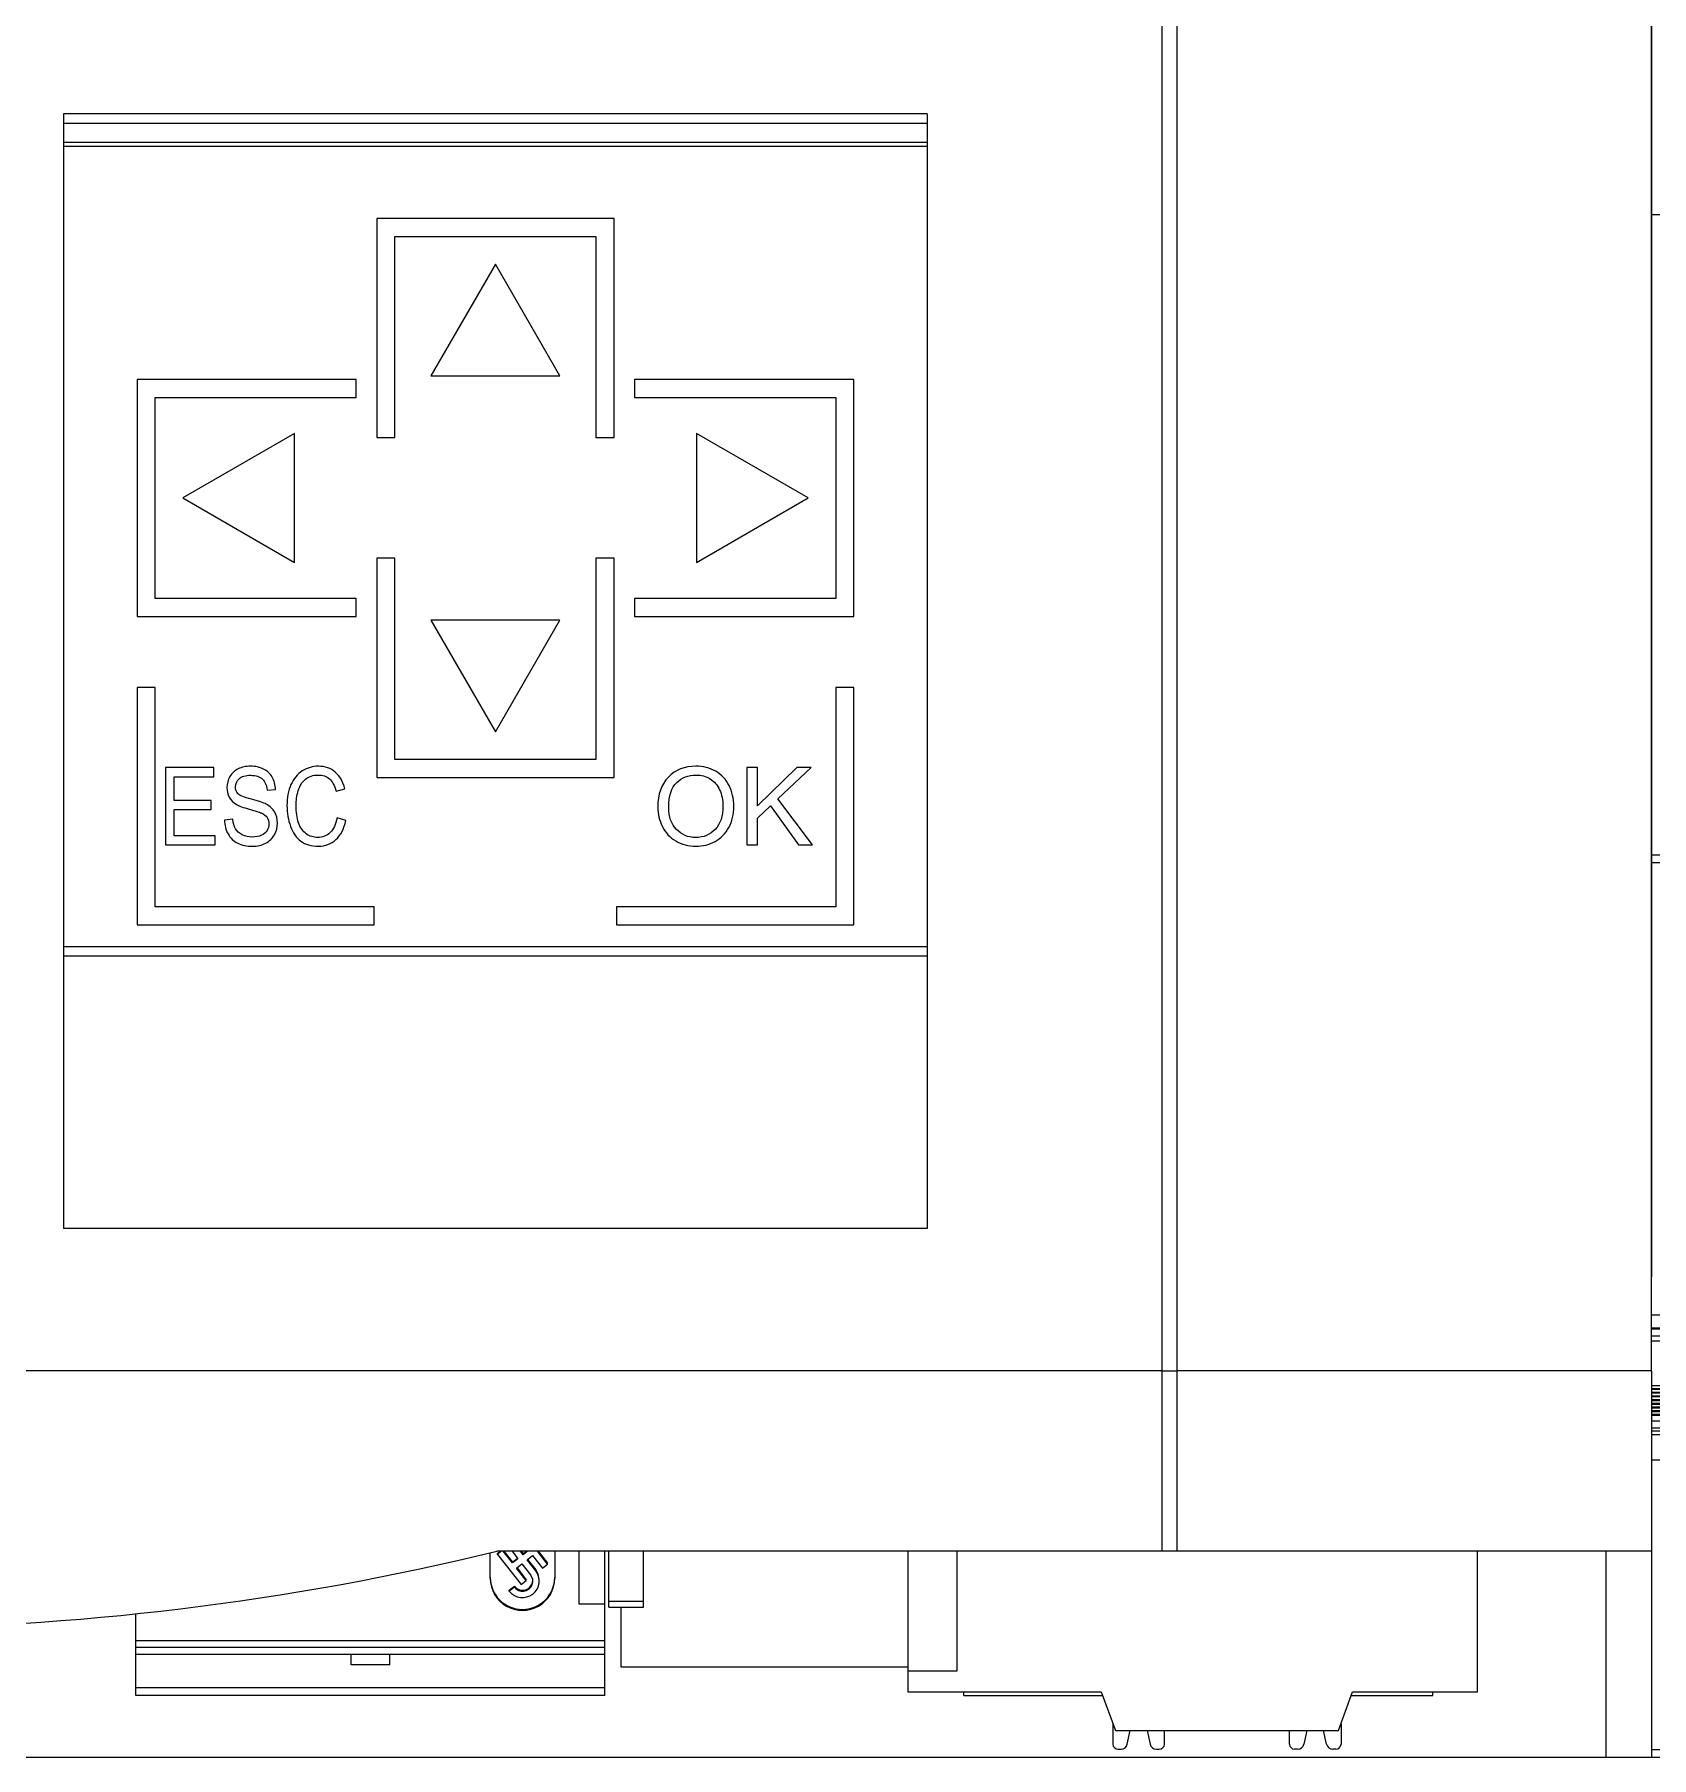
# Model space of a CAD drawing. Header units: millimetres. Extents: x 1359 to 3577, y 1336 to 3557.
# Drawn here: x 2563.6 to 2626.4, y 3183.1 to 3249.9 of the extents above; entities that cross this region are included whole.
import ezdxf

# ---------------------------------------------------------------- set-up
doc = ezdxf.new("R2010")
doc.units = ezdxf.units.MM
doc.set_wipeout_variables(frame=1)
doc.layers.add('000-PI-Oprema', color=30, linetype='Continuous', lineweight=5)

msp = doc.modelspace()

# ---------------------------------------------------------------- linework, layer by layer
for p, q in [((2571.571, 3283.933), (2571.571, 3244.933)), ((2573.571, 3242.933), (2639.571, 3242.933)), ((2706.571, 3218.083), (2546.571, 3218.083)), ((2706.571, 3217.783), (2546.571, 3217.783)), ((2706.571, 3200.246), (2546.571, 3200.246)), ((2546.571, 3199.746), (2706.571, 3199.746)), ((2706.571, 3199.698), (2546.571, 3199.698)), ((2706.571, 3199.425), (2546.571, 3199.425)), ((2546.571, 3199.251), (2706.571, 3199.251)), ((2706.571, 3197.5), (2546.571, 3197.5)), ((2706.571, 3197.391), (2546.571, 3197.391)), ((2706.571, 3197.389), (2546.571, 3197.389)), ((2706.571, 3197.355), (2546.571, 3197.355)), ((2706.571, 3197.247), (2546.571, 3197.247)), ((2706.571, 3197.246), (2546.571, 3197.246)), ((2706.571, 3197.212), (2546.571, 3197.212)), ((2706.571, 3197.104), (2546.571, 3197.104)), ((2706.571, 3197.102), (2546.571, 3197.102)), ((2706.571, 3197.068), (2546.571, 3197.068)), ((2706.571, 3196.96), (2546.571, 3196.96)), ((2706.571, 3196.959), (2546.571, 3196.959)), ((2706.571, 3196.925), (2546.571, 3196.925)), ((2706.571, 3196.817), (2546.571, 3196.817)), ((2706.571, 3196.815), (2546.571, 3196.815)), ((2706.571, 3196.781), (2546.571, 3196.781)), ((2706.571, 3196.673), (2546.571, 3196.673)), ((2706.571, 3196.671), (2546.571, 3196.671)), ((2706.571, 3196.637), (2546.571, 3196.637)), ((2706.571, 3196.53), (2546.571, 3196.53)), ((2706.571, 3196.528), (2546.571, 3196.528)), ((2706.571, 3196.494), (2546.571, 3196.494)), ((2706.571, 3196.386), (2546.571, 3196.386)), ((2706.571, 3196.384), (2546.571, 3196.384)), ((2706.571, 3196.35), (2546.571, 3196.35)), ((2706.571, 3196.126), (2546.571, 3196.126)), ((2706.571, 3195.853), (2546.571, 3195.853)), ((2706.571, 3195.741), (2546.571, 3195.741)), ((2706.571, 3195.605), (2546.571, 3195.605)), ((2706.571, 3194.613), (2546.571, 3194.613)), ((2706.571, 3183.383), (2546.571, 3183.383)), ((2706.571, 3183.083), (2546.571, 3183.083))]:
    msp.add_line(p, q)
msp.add_arc((2573.571, 3244.933), 2, 180, 270)

# ---------------------------------------------------------------- next in the draw order: wipeouts: each hides what was drawn before it
msp.add_wipeout([(2556.571, 3330.083), (2626.371, 3330.083), (2626.371, 3183.083), (2556.571, 3183.083)])

# ---------------------------------------------------------------- next in the draw order: linework, layer by layer
at = {"layer": '000-PI-Oprema', "color": 0, "linetype": 'ByBlock', "lineweight": 0}
for p, q in [((2626.371, 3201.733), (2626.371, 3323.283)), ((2626.371, 3201.733), (2626.371, 3323.283)), ((2607.39, 3198.083), (2607.39, 3319.583)), ((2607.39, 3198.083), (2607.39, 3319.583)), ((2607.971, 3198.083), (2607.971, 3319.583)), ((2607.971, 3198.083), (2607.971, 3319.583)), ((2626.371, 3315.812), (2626.371, 3201.733)), ((2626.371, 3315.812), (2626.371, 3201.733)), ((2564.771, 3246.846), (2564.771, 3203.608)), ((2598.271, 3246.846), (2564.771, 3246.846)), ((2564.771, 3246.846), (2564.771, 3203.608)), ((2598.271, 3246.846), (2564.771, 3246.846)), ((2564.771, 3246.476), (2598.271, 3246.476)), ((2564.771, 3246.476), (2598.271, 3246.476)), ((2598.271, 3246.846), (2598.271, 3203.608)), ((2598.271, 3246.846), (2598.271, 3203.608)), ((2564.771, 3245.738), (2598.271, 3245.738)), ((2564.771, 3245.738), (2598.271, 3245.738)), ((2564.771, 3245.587), (2598.271, 3245.587)), ((2564.771, 3245.587), (2598.271, 3245.587)), ((2586.121, 3242.784), (2576.921, 3242.784)), ((2576.921, 3242.784), (2576.921, 3234.284)), ((2586.121, 3242.784), (2576.921, 3242.784)), ((2576.921, 3242.784), (2576.921, 3234.284)), ((2586.121, 3234.284), (2586.121, 3242.784)), ((2586.121, 3234.284), (2586.121, 3242.784)), ((2577.621, 3242.084), (2585.421, 3242.084)), ((2577.621, 3234.284), (2577.621, 3242.084)), ((2577.621, 3242.084), (2585.421, 3242.084)), ((2577.621, 3234.284), (2577.621, 3242.084)), ((2585.421, 3242.084), (2585.421, 3234.284)), ((2585.421, 3242.084), (2585.421, 3234.284)), ((2581.521, 3241.014), (2579.021, 3236.684)), ((2581.521, 3241.014), (2579.021, 3236.684)), ((2584.021, 3236.684), (2581.521, 3241.014)), ((2584.021, 3236.684), (2581.521, 3241.014)), ((2576.12, 3236.542), (2567.62, 3236.542)), ((2567.62, 3236.542), (2567.62, 3227.342)), ((2576.12, 3236.542), (2567.62, 3236.542)), ((2567.62, 3236.542), (2567.62, 3227.342)), ((2576.12, 3235.842), (2576.12, 3236.542)), ((2576.12, 3235.842), (2576.12, 3236.542)), ((2579.021, 3236.684), (2584.021, 3236.684)), ((2579.021, 3236.684), (2584.021, 3236.684)), ((2586.922, 3236.542), (2586.922, 3235.842)), ((2595.422, 3236.541), (2586.922, 3236.542)), ((2586.922, 3236.542), (2586.922, 3235.842)), ((2595.422, 3236.541), (2586.922, 3236.542)), ((2595.421, 3227.341), (2595.422, 3236.541)), ((2595.421, 3227.341), (2595.422, 3236.541)), ((2568.32, 3228.042), (2568.32, 3235.842)), ((2568.32, 3235.842), (2576.12, 3235.842)), ((2568.32, 3228.042), (2568.32, 3235.842)), ((2568.32, 3235.842), (2576.12, 3235.842)), ((2586.922, 3235.842), (2594.722, 3235.841)), ((2586.922, 3235.842), (2594.722, 3235.841)), ((2594.722, 3235.841), (2594.721, 3228.041)), ((2594.722, 3235.841), (2594.721, 3228.041)), ((2573.72, 3234.443), (2569.39, 3231.943)), ((2573.72, 3234.443), (2569.39, 3231.943)), ((2573.72, 3229.443), (2573.72, 3234.443)), ((2573.72, 3229.443), (2573.72, 3234.443)), ((2576.921, 3234.284), (2577.621, 3234.284)), ((2576.921, 3234.284), (2577.621, 3234.284)), ((2585.421, 3234.284), (2586.121, 3234.284)), ((2585.421, 3234.284), (2586.121, 3234.284)), ((2593.653, 3231.943), (2589.322, 3234.443)), ((2589.322, 3234.443), (2589.322, 3229.443)), ((2593.653, 3231.943), (2589.322, 3234.443)), ((2589.322, 3234.443), (2589.322, 3229.443)), ((2569.39, 3231.943), (2573.72, 3229.443)), ((2569.39, 3231.943), (2573.72, 3229.443)), ((2589.322, 3229.443), (2593.653, 3231.943)), ((2589.322, 3229.443), (2593.653, 3231.943)), ((2577.621, 3229.6), (2576.921, 3229.6)), ((2576.921, 3229.6), (2576.921, 3221.1)), ((2577.621, 3229.6), (2576.921, 3229.6)), ((2576.921, 3229.6), (2576.921, 3221.1)), ((2577.621, 3221.8), (2577.621, 3229.6)), ((2577.621, 3221.8), (2577.621, 3229.6)), ((2586.121, 3229.6), (2585.421, 3229.6)), ((2585.421, 3229.6), (2585.421, 3221.8)), ((2586.121, 3229.6), (2585.421, 3229.6)), ((2585.421, 3229.6), (2585.421, 3221.8)), ((2586.121, 3221.1), (2586.121, 3229.6)), ((2586.121, 3221.1), (2586.121, 3229.6)), ((2576.12, 3228.042), (2568.32, 3228.042)), ((2576.12, 3228.042), (2568.32, 3228.042)), ((2576.12, 3227.342), (2576.12, 3228.042)), ((2576.12, 3227.342), (2576.12, 3228.042)), ((2594.721, 3228.041), (2586.921, 3228.042)), ((2586.921, 3228.042), (2586.921, 3227.342)), ((2594.721, 3228.041), (2586.921, 3228.042)), ((2586.921, 3228.042), (2586.921, 3227.342)), ((2567.62, 3227.342), (2576.12, 3227.342)), ((2567.62, 3227.342), (2576.12, 3227.342)), ((2584.021, 3227.201), (2579.021, 3227.201)), ((2579.021, 3227.201), (2581.521, 3222.871)), ((2584.021, 3227.201), (2579.021, 3227.201)), ((2579.021, 3227.201), (2581.521, 3222.871)), ((2581.521, 3222.871), (2584.021, 3227.201)), ((2581.521, 3222.871), (2584.021, 3227.201)), ((2586.921, 3227.342), (2595.421, 3227.341)), ((2586.921, 3227.342), (2595.421, 3227.341)), ((2567.62, 3224.583), (2567.62, 3215.383)), ((2568.32, 3224.583), (2567.62, 3224.583)), ((2567.62, 3224.583), (2567.62, 3215.383)), ((2568.32, 3224.583), (2567.62, 3224.583)), ((2568.32, 3216.083), (2568.32, 3224.583)), ((2568.32, 3216.083), (2568.32, 3224.583)), ((2595.422, 3224.583), (2594.722, 3224.583)), ((2594.722, 3224.583), (2594.722, 3216.083)), ((2595.422, 3224.583), (2594.722, 3224.583)), ((2594.722, 3224.583), (2594.722, 3216.083)), ((2595.422, 3215.383), (2595.422, 3224.583)), ((2595.422, 3215.383), (2595.422, 3224.583)), ((2585.421, 3221.8), (2577.621, 3221.8)), ((2585.421, 3221.8), (2577.621, 3221.8)), ((2570.591, 3221.483), (2568.721, 3221.483)), ((2568.721, 3221.483), (2568.721, 3218.483)), ((2570.591, 3221.483), (2568.721, 3221.483)), ((2568.721, 3221.483), (2568.721, 3218.483)), ((2569.064, 3221.129), (2570.591, 3221.129)), ((2569.064, 3220.21), (2569.064, 3221.129)), ((2569.064, 3221.129), (2570.591, 3221.129)), ((2569.064, 3220.21), (2569.064, 3221.129)), ((2570.591, 3221.129), (2570.591, 3221.483)), ((2570.591, 3221.129), (2570.591, 3221.483)), ((2576.921, 3221.1), (2586.121, 3221.1)), ((2576.921, 3221.1), (2586.121, 3221.1)), ((2591.275, 3221.483), (2591.275, 3218.483)), ((2591.683, 3221.483), (2591.275, 3221.483)), ((2591.275, 3221.483), (2591.275, 3218.483)), ((2591.683, 3221.483), (2591.275, 3221.483)), ((2591.683, 3219.995), (2591.683, 3221.483)), ((2593.212, 3221.483), (2591.683, 3219.995)), ((2591.683, 3219.995), (2591.683, 3221.483)), ((2593.212, 3221.483), (2591.683, 3219.995)), ((2592.473, 3220.267), (2593.765, 3221.483)), ((2592.473, 3220.267), (2593.765, 3221.483)), ((2593.765, 3221.483), (2593.212, 3221.483)), ((2593.765, 3221.483), (2593.212, 3221.483)), ((2570.494, 3220.21), (2569.064, 3220.21)), ((2570.494, 3220.21), (2569.064, 3220.21)), ((2570.494, 3219.858), (2570.494, 3220.21)), ((2570.494, 3219.858), (2570.494, 3220.21)), ((2572.66, 3220.609), (2572.989, 3220.638)), ((2572.66, 3220.609), (2572.989, 3220.638)), ((2575.34, 3220.568), (2575.677, 3220.66)), ((2575.34, 3220.568), (2575.677, 3220.66)), ((2593.821, 3218.483), (2592.473, 3220.267)), ((2593.821, 3218.483), (2592.473, 3220.267)), ((2569.064, 3218.837), (2569.064, 3219.858)), ((2569.064, 3219.858), (2570.494, 3219.858)), ((2569.064, 3218.837), (2569.064, 3219.858)), ((2569.064, 3219.858), (2570.494, 3219.858)), ((2575.721, 3219.434), (2575.379, 3219.535)), ((2575.721, 3219.434), (2575.379, 3219.535)), ((2591.683, 3219.522), (2592.187, 3220.001)), ((2591.683, 3219.522), (2592.187, 3220.001)), ((2591.683, 3218.483), (2591.683, 3219.522)), ((2591.683, 3218.483), (2591.683, 3219.522)), ((2592.187, 3220.001), (2593.284, 3218.483)), ((2592.187, 3220.001), (2593.284, 3218.483)), ((2571.331, 3219.479), (2571.008, 3219.447)), ((2571.331, 3219.479), (2571.008, 3219.447)), ((2568.721, 3218.483), (2570.651, 3218.483)), ((2568.721, 3218.483), (2570.651, 3218.483)), ((2570.651, 3218.837), (2569.064, 3218.837)), ((2570.651, 3218.837), (2569.064, 3218.837)), ((2570.651, 3218.483), (2570.651, 3218.837)), ((2570.651, 3218.483), (2570.651, 3218.837)), ((2591.275, 3218.483), (2591.683, 3218.483)), ((2591.275, 3218.483), (2591.683, 3218.483)), ((2593.284, 3218.483), (2593.821, 3218.483)), ((2593.284, 3218.483), (2593.821, 3218.483)), ((2576.82, 3216.083), (2568.32, 3216.083)), ((2576.82, 3216.083), (2568.32, 3216.083)), ((2576.82, 3215.383), (2576.82, 3216.083)), ((2576.82, 3215.383), (2576.82, 3216.083)), ((2586.222, 3216.083), (2586.222, 3215.383)), ((2594.722, 3216.083), (2586.222, 3216.083)), ((2586.222, 3216.083), (2586.222, 3215.383)), ((2594.722, 3216.083), (2586.222, 3216.083)), ((2567.62, 3215.383), (2576.82, 3215.383)), ((2567.62, 3215.383), (2576.82, 3215.383)), ((2586.222, 3215.383), (2595.422, 3215.383)), ((2586.222, 3215.383), (2595.422, 3215.383)), ((2598.271, 3214.531), (2564.771, 3214.531)), ((2598.271, 3214.531), (2564.771, 3214.531)), ((2564.771, 3214.176), (2598.271, 3214.176)), ((2564.771, 3214.176), (2598.271, 3214.176)), ((2598.271, 3203.608), (2564.771, 3203.608)), ((2598.271, 3203.608), (2564.771, 3203.608)), ((2626.371, 3201.183), (2626.371, 3201.733)), ((2626.371, 3201.733), (2626.371, 3201.733)), ((2626.371, 3201.183), (2626.371, 3201.733)), ((2626.371, 3201.733), (2626.371, 3201.733)), ((2626.371, 3199.683), (2626.371, 3201.183)), ((2626.371, 3201.183), (2626.371, 3201.183)), ((2626.371, 3199.683), (2626.371, 3201.183)), ((2626.371, 3201.183), (2626.371, 3201.183)), ((2626.371, 3198.083), (2626.371, 3199.683)), ((2626.371, 3199.683), (2626.371, 3199.683)), ((2626.371, 3198.083), (2626.371, 3199.683)), ((2626.371, 3199.683), (2626.371, 3199.683)), ((2607.39, 3198.083), (2556.571, 3198.083)), ((2607.39, 3198.083), (2556.571, 3198.083)), ((2607.39, 3198.083), (2607.971, 3198.083)), ((2607.39, 3198.083), (2607.971, 3198.083)), ((2626.371, 3198.083), (2607.971, 3198.083)), ((2626.371, 3198.083), (2607.971, 3198.083)), ((2626.371, 3198.083), (2626.371, 3183.083)), ((2626.371, 3198.083), (2626.371, 3198.083)), ((2626.371, 3198.083), (2626.371, 3183.083)), ((2626.371, 3198.083), (2626.371, 3198.083)), ((2581.321, 3190.032), (2581.321, 3191.022)), ((2581.321, 3190.032), (2581.321, 3191.022)), ((2607.39, 3191.083), (2581.571, 3191.083)), ((2607.39, 3191.083), (2581.571, 3191.083)), ((2581.598, 3191.002), (2581.703, 3191.083)), ((2581.75, 3191.083), (2581.598, 3190.965)), ((2581.598, 3191.002), (2581.703, 3191.083)), ((2581.75, 3191.083), (2581.598, 3190.965)), ((2581.598, 3190.965), (2581.598, 3191.002)), ((2581.598, 3190.965), (2581.598, 3191.002)), ((2581.598, 3190.965), (2582.522, 3189.794)), ((2581.598, 3190.965), (2582.522, 3189.794)), ((2582.18, 3190.63), (2581.823, 3191.083)), ((2582.18, 3190.63), (2581.823, 3191.083)), ((2581.851, 3191.083), (2582.18, 3190.666)), ((2581.851, 3191.083), (2582.18, 3190.666)), ((2582.17, 3191.083), (2582.396, 3190.797)), ((2582.17, 3191.083), (2582.396, 3190.797)), ((2582.18, 3190.666), (2582.378, 3190.819)), ((2582.18, 3190.666), (2582.378, 3190.819)), ((2582.396, 3190.797), (2582.18, 3190.63)), ((2582.396, 3190.797), (2582.18, 3190.63)), ((2582.593, 3190.95), (2582.488, 3191.083)), ((2582.593, 3190.95), (2582.488, 3191.083)), ((2582.516, 3191.083), (2582.593, 3190.986)), ((2582.516, 3191.083), (2582.593, 3190.986)), ((2582.593, 3190.986), (2582.718, 3191.083)), ((2582.765, 3191.083), (2582.593, 3190.95)), ((2582.593, 3190.986), (2582.718, 3191.083)), ((2582.765, 3191.083), (2582.593, 3190.95)), ((2582.593, 3190.95), (2582.593, 3190.986)), ((2582.593, 3190.95), (2582.593, 3190.986)), ((2582.747, 3190.754), (2582.963, 3190.921)), ((2582.747, 3190.754), (2582.963, 3190.921)), ((2582.963, 3190.921), (2583.347, 3190.433)), ((2582.963, 3190.921), (2583.347, 3190.433)), ((2583.544, 3190.586), (2583.153, 3191.083)), ((2583.544, 3190.586), (2583.153, 3191.083)), ((2583.181, 3191.083), (2583.544, 3190.622)), ((2583.181, 3191.083), (2583.544, 3190.622)), ((2583.821, 3191.083), (2583.821, 3190.032)), ((2583.821, 3191.083), (2583.821, 3190.032)), ((2584.771, 3189.031), (2584.771, 3191.083)), ((2584.771, 3189.031), (2584.771, 3191.083)), ((2585.771, 3189.031), (2585.771, 3191.083)), ((2585.771, 3189.031), (2585.771, 3191.083)), ((2597.521, 3191.083), (2597.521, 3186.428)), ((2597.521, 3191.083), (2597.521, 3186.428)), ((2597.522, 3191.083), (2597.522, 3186.428)), ((2597.522, 3191.083), (2597.522, 3186.428)), ((2599.421, 3191.083), (2599.421, 3186.428)), ((2599.421, 3191.083), (2599.421, 3186.428)), ((2607.39, 3191.096), (2607.971, 3191.096)), ((2607.39, 3191.096), (2607.971, 3191.096)), ((2607.971, 3191.083), (2607.39, 3191.083)), ((2607.971, 3191.083), (2607.39, 3191.083)), ((2626.371, 3191.083), (2607.971, 3191.083)), ((2626.371, 3191.083), (2607.971, 3191.083)), ((2619.621, 3185.628), (2619.621, 3191.083)), ((2619.621, 3185.628), (2619.621, 3191.083)), ((2624.616, 3183.083), (2624.616, 3191.083)), ((2624.616, 3183.083), (2624.616, 3191.083)), ((2582.18, 3190.63), (2582.18, 3190.666)), ((2582.18, 3190.63), (2582.18, 3190.666)), ((2582.334, 3190.434), (2582.55, 3190.602)), ((2582.334, 3190.434), (2582.55, 3190.602)), ((2582.719, 3189.946), (2582.334, 3190.434)), ((2582.719, 3189.946), (2582.334, 3190.434)), ((2582.352, 3190.448), (2582.719, 3189.982)), ((2582.352, 3190.448), (2582.719, 3189.982)), ((2582.55, 3190.602), (2582.886, 3190.175)), ((2582.55, 3190.602), (2582.886, 3190.175)), ((2583.083, 3190.328), (2582.747, 3190.754)), ((2583.083, 3190.328), (2582.747, 3190.754)), ((2582.764, 3190.768), (2583.083, 3190.364)), ((2582.764, 3190.768), (2583.083, 3190.364)), ((2583.083, 3190.328), (2583.083, 3190.364)), ((2583.083, 3190.328), (2583.083, 3190.364)), ((2583.347, 3190.433), (2583.544, 3190.586)), ((2583.347, 3190.433), (2583.544, 3190.586)), ((2583.544, 3190.586), (2583.544, 3190.622)), ((2583.544, 3190.586), (2583.544, 3190.622)), ((2582.06, 3189.572), (2582.257, 3189.724)), ((2582.06, 3189.572), (2582.257, 3189.724)), ((2582.257, 3189.688), (2582.06, 3189.536)), ((2582.257, 3189.688), (2582.06, 3189.536)), ((2582.06, 3189.536), (2582.06, 3189.572)), ((2582.06, 3189.536), (2582.06, 3189.572)), ((2582.257, 3189.688), (2582.257, 3189.724)), ((2582.257, 3189.688), (2582.257, 3189.724)), ((2582.522, 3189.794), (2582.719, 3189.946)), ((2582.522, 3189.794), (2582.719, 3189.946)), ((2582.719, 3189.946), (2582.719, 3189.982)), ((2582.719, 3189.946), (2582.719, 3189.982)), ((2583.22, 3189.932), (2583.22, 3189.968)), ((2583.22, 3189.932), (2583.22, 3189.968)), ((2585.771, 3189.031), (2584.771, 3189.031)), ((2585.771, 3189.031), (2584.771, 3189.031)), ((2585.771, 3187.611), (2585.771, 3189.031)), ((2585.771, 3187.611), (2585.771, 3189.031)), ((2587.271, 3189.133), (2585.921, 3189.133)), ((2587.271, 3189.133), (2585.921, 3189.133)), ((2585.921, 3188.916), (2587.271, 3188.916)), ((2585.921, 3188.916), (2587.271, 3188.916)), ((2567.571, 3187.611), (2567.571, 3188.657)), ((2567.571, 3187.611), (2567.571, 3188.657)), ((2567.571, 3187.35), (2567.571, 3187.611)), ((2585.771, 3187.611), (2567.571, 3187.611)), ((2567.571, 3187.35), (2567.571, 3187.611)), ((2585.771, 3187.611), (2567.571, 3187.611)), ((2585.771, 3187.35), (2585.771, 3187.611)), ((2585.771, 3187.35), (2585.771, 3187.611)), ((2567.571, 3187.083), (2567.571, 3187.35)), ((2585.771, 3187.35), (2567.571, 3187.35)), ((2567.571, 3187.083), (2567.571, 3187.35)), ((2585.771, 3187.35), (2567.571, 3187.35)), ((2567.571, 3185.783), (2567.571, 3187.083)), ((2585.771, 3187.083), (2567.571, 3187.083)), ((2567.571, 3185.783), (2567.571, 3187.083)), ((2585.771, 3187.083), (2567.571, 3187.083)), ((2575.923, 3186.679), (2575.923, 3187.083)), ((2575.923, 3186.679), (2575.923, 3187.083)), ((2577.423, 3186.679), (2577.423, 3187.083)), ((2577.423, 3186.679), (2577.423, 3187.083)), ((2585.771, 3187.083), (2585.771, 3187.35)), ((2585.771, 3187.083), (2585.771, 3187.35)), ((2585.771, 3185.783), (2585.771, 3187.083)), ((2585.771, 3185.783), (2585.771, 3187.083)), ((2577.423, 3186.679), (2575.923, 3186.679)), ((2577.423, 3186.679), (2575.923, 3186.679)), ((2599.421, 3186.428), (2597.521, 3186.428)), ((2597.521, 3186.428), (2597.521, 3185.628)), ((2599.421, 3186.428), (2597.521, 3186.428)), ((2597.521, 3186.428), (2597.521, 3185.628)), ((2567.571, 3185.483), (2567.571, 3185.783)), ((2585.771, 3185.783), (2567.571, 3185.783)), ((2567.571, 3185.483), (2567.571, 3185.783)), ((2585.771, 3185.783), (2567.571, 3185.783)), ((2585.771, 3185.483), (2567.571, 3185.483)), ((2585.771, 3185.483), (2567.571, 3185.483)), ((2585.771, 3185.483), (2585.771, 3185.783)), ((2585.771, 3185.483), (2585.771, 3185.783)), ((2597.521, 3185.628), (2605.026, 3185.628)), ((2597.521, 3185.628), (2605.026, 3185.628)), ((2599.693, 3185.483), (2599.693, 3185.628)), ((2599.693, 3185.483), (2599.693, 3185.628)), ((2599.693, 3185.483), (2605.079, 3185.483)), ((2599.693, 3185.483), (2605.079, 3185.483)), ((2605.026, 3185.628), (2605.572, 3184.128)), ((2605.026, 3185.628), (2605.572, 3184.128)), ((2614.23, 3184.128), (2614.776, 3185.628)), ((2614.23, 3184.128), (2614.776, 3185.628)), ((2614.723, 3185.483), (2617.893, 3185.483)), ((2614.723, 3185.483), (2617.893, 3185.483)), ((2614.776, 3185.628), (2619.621, 3185.628)), ((2614.776, 3185.628), (2619.621, 3185.628)), ((2617.893, 3185.483), (2617.893, 3185.628)), ((2617.893, 3185.483), (2617.893, 3185.628)), ((2605.476, 3184.392), (2605.476, 3183.608)), ((2605.476, 3184.392), (2605.476, 3183.608)), ((2605.572, 3184.128), (2614.23, 3184.128)), ((2605.572, 3184.128), (2614.23, 3184.128)), ((2606.035, 3183.604), (2606.151, 3184.128)), ((2606.035, 3183.604), (2606.151, 3184.128)), ((2606.801, 3184.128), (2606.917, 3183.604)), ((2606.801, 3184.128), (2606.917, 3183.604)), ((2607.476, 3183.608), (2607.476, 3184.128)), ((2607.476, 3183.608), (2607.476, 3184.128)), ((2612.326, 3183.608), (2612.326, 3184.128)), ((2612.326, 3183.608), (2612.326, 3184.128)), ((2613.001, 3184.128), (2612.885, 3183.604)), ((2613.001, 3184.128), (2612.885, 3183.604)), ((2613.767, 3183.604), (2613.651, 3184.128)), ((2613.767, 3183.604), (2613.651, 3184.128)), ((2614.326, 3184.392), (2614.326, 3183.608)), ((2614.326, 3184.392), (2614.326, 3183.608)), ((2624.616, 3183.083), (2558.327, 3183.083)), ((2624.616, 3183.083), (2558.327, 3183.083)), ((2605.676, 3183.408), (2605.791, 3183.408)), ((2605.676, 3183.408), (2605.791, 3183.408)), ((2607.162, 3183.408), (2607.276, 3183.408)), ((2607.162, 3183.408), (2607.276, 3183.408)), ((2612.641, 3183.408), (2612.526, 3183.408)), ((2612.641, 3183.408), (2612.526, 3183.408)), ((2614.126, 3183.408), (2614.012, 3183.408)), ((2614.126, 3183.408), (2614.012, 3183.408)), ((2626.371, 3183.083), (2624.616, 3183.083)), ((2626.371, 3183.083), (2624.616, 3183.083))]:
    msp.add_line(p, q, dxfattribs=at)
for centre, radius, start, end in [((2556.571, 3293.75), 105.667, 270.16313, 283.68555), ((2556.571, 3293.75), 105.667, 270.16313, 283.68555), ((2605.676, 3183.608), 0.2, 180, 270), ((2605.676, 3183.608), 0.2, 180, 270), ((2605.791, 3183.658), 0.25, 270, 347.5), ((2605.791, 3183.658), 0.25, 270, 347.5), ((2607.162, 3183.658), 0.25, 192.5, 270), ((2607.162, 3183.658), 0.25, 192.5, 270), ((2607.276, 3183.608), 0.2, 270, 0), ((2607.276, 3183.608), 0.2, 270, 0), ((2612.526, 3183.608), 0.2, 180, 270), ((2612.526, 3183.608), 0.2, 180, 270), ((2612.641, 3183.658), 0.25, 270, 347.5), ((2612.641, 3183.658), 0.25, 270, 347.5), ((2614.012, 3183.658), 0.25, 192.5, 270), ((2614.012, 3183.658), 0.25, 192.5, 270), ((2614.126, 3183.608), 0.2, 270, 0), ((2614.126, 3183.608), 0.2, 270, 0)]:
    msp.add_arc(centre, radius, start, end, dxfattribs=at)
for centre, major_axis, start_param, end_param in [((2582.571, 3189.932), (0.649, 0), 3.804818, 6.94641), ((2582.571, 3189.932), (0.649, 0), 3.804818, 6.94641), ((2582.571, 3189.932), (-0.399, 0), 0.663225, 3.804818), ((2582.571, 3189.932), (-0.399, 0), 0.663225, 3.804818), ((2582.571, 3189.968), (-0.649, 0), 3.141549, 3.804818), ((2582.571, 3189.968), (-0.649, 0), 3.141549, 3.804818), ((2582.571, 3190.068), (1.25, 0), 3.141593, 6.283185), ((2582.571, 3190.068), (1.25, 0), 3.141593, 6.283185), ((2582.571, 3190.032), (-1.25, 0), 0, 3.141593), ((2582.571, 3190.032), (-1.25, 0), 0, 3.141593), ((2582.571, 3189.968), (0.399, 0), 3.804818, 6.237441), ((2582.571, 3189.968), (0.399, 0), 3.804818, 6.237441)]:
    msp.add_ellipse(centre, major_axis=major_axis, ratio=0.991445, start_param=start_param, end_param=end_param, dxfattribs=at)
for points, knots in [([(2572.989, 3220.638), (2572.983, 3220.814), (2572.94, 3220.971), (2572.783, 3221.25), (2572.671, 3221.355), (2572.377, 3221.498), (2572.209, 3221.534), (2571.843, 3221.534), (2571.685, 3221.5), (2571.4, 3221.363), (2571.292, 3221.264), (2571.143, 3221), (2571.106, 3220.859), (2571.106, 3220.57), (2571.137, 3220.445), (2571.258, 3220.223), (2571.35, 3220.129), (2571.474, 3220.054)], [0, 0, 0, 0, 0.136305, 0.136305, 0.27261, 0.27261, 0.408915, 0.408915, 0.532077, 0.532077, 0.655033, 0.655033, 0.777554, 0.777554, 0.888665, 0.888665, 1, 1, 1, 1]), ([(2572.989, 3220.638), (2572.983, 3220.814), (2572.94, 3220.971), (2572.783, 3221.25), (2572.671, 3221.355), (2572.377, 3221.498), (2572.209, 3221.534), (2571.843, 3221.534), (2571.685, 3221.5), (2571.4, 3221.363), (2571.292, 3221.264), (2571.143, 3221), (2571.106, 3220.859), (2571.106, 3220.57), (2571.137, 3220.445), (2571.258, 3220.223), (2571.35, 3220.129), (2571.474, 3220.054)], [0, 0, 0, 0, 0.136305, 0.136305, 0.27261, 0.27261, 0.408915, 0.408915, 0.532077, 0.532077, 0.655033, 0.655033, 0.777554, 0.777554, 0.888665, 0.888665, 1, 1, 1, 1]), ([(2575.677, 3220.66), (2575.608, 3220.937), (2575.485, 3221.152), (2575.132, 3221.458), (2574.915, 3221.534), (2574.428, 3221.534), (2574.219, 3221.474), (2573.839, 3221.232), (2573.693, 3221.056), (2573.487, 3220.59), (2573.435, 3220.318), (2573.435, 3219.719), (2573.48, 3219.451), (2573.663, 3218.951), (2573.796, 3218.761), (2574.145, 3218.498), (2574.372, 3218.432), (2574.92, 3218.432), (2575.148, 3218.517), (2575.521, 3218.86), (2575.65, 3219.108), (2575.721, 3219.434)], [0, 0, 0, 0, 0.116006, 0.116006, 0.231813, 0.231813, 0.333885, 0.333885, 0.435957, 0.435957, 0.538114, 0.538114, 0.631842, 0.631842, 0.725634, 0.725634, 0.819268, 0.819268, 0.909704, 0.909704, 1, 1, 1, 1]), ([(2575.677, 3220.66), (2575.608, 3220.937), (2575.485, 3221.152), (2575.132, 3221.458), (2574.915, 3221.534), (2574.428, 3221.534), (2574.219, 3221.474), (2573.839, 3221.232), (2573.693, 3221.056), (2573.487, 3220.59), (2573.435, 3220.318), (2573.435, 3219.719), (2573.48, 3219.451), (2573.663, 3218.951), (2573.796, 3218.761), (2574.145, 3218.498), (2574.372, 3218.432), (2574.92, 3218.432), (2575.148, 3218.517), (2575.521, 3218.86), (2575.65, 3219.108), (2575.721, 3219.434)], [0, 0, 0, 0, 0.116006, 0.116006, 0.231813, 0.231813, 0.333885, 0.333885, 0.435957, 0.435957, 0.538114, 0.538114, 0.631842, 0.631842, 0.725634, 0.725634, 0.819268, 0.819268, 0.909704, 0.909704, 1, 1, 1, 1]), ([(2590.587, 3220.784), (2590.468, 3221.021), (2590.293, 3221.205), (2589.837, 3221.47), (2589.58, 3221.537), (2588.862, 3221.536), (2588.507, 3221.395), (2587.959, 3220.832), (2587.821, 3220.442), (2587.821, 3219.681), (2587.88, 3219.431), (2587.998, 3219.195)], [0, 0, 0, 0, 0.170456, 0.170456, 0.341111, 0.341111, 0.601823, 0.601823, 0.862244, 0.862244, 1, 1, 1, 1]), ([(2590.587, 3220.784), (2590.468, 3221.021), (2590.293, 3221.205), (2589.837, 3221.47), (2589.58, 3221.537), (2588.862, 3221.536), (2588.507, 3221.395), (2587.959, 3220.832), (2587.821, 3220.442), (2587.821, 3219.681), (2587.88, 3219.431), (2587.998, 3219.195)], [0, 0, 0, 0, 0.170456, 0.170456, 0.341111, 0.341111, 0.601823, 0.601823, 0.862244, 0.862244, 1, 1, 1, 1]), ([(2571.15, 3218.908), (2571.24, 3218.749), (2571.364, 3218.629), (2571.68, 3218.471), (2571.876, 3218.432), (2572.295, 3218.432), (2572.461, 3218.471), (2572.756, 3218.628), (2572.87, 3218.737), (2573.027, 3219.02), (2573.066, 3219.17), (2573.066, 3219.491), (2573.031, 3219.634), (2572.887, 3219.88), (2572.776, 3219.983), (2572.522, 3220.117), (2572.331, 3220.181), (2571.775, 3220.327), (2571.603, 3220.399), (2571.47, 3220.538), (2571.436, 3220.626), (2571.436, 3220.858), (2571.484, 3220.964), (2571.673, 3221.14), (2571.824, 3221.184), (2572.23, 3221.184), (2572.38, 3221.135), (2572.583, 3220.942), (2572.643, 3220.798), (2572.66, 3220.609)], [0, 0, 0, 0, 0.098597, 0.098597, 0.197459, 0.197459, 0.275519, 0.275519, 0.353579, 0.353579, 0.431515, 0.431515, 0.510051, 0.510051, 0.588733, 0.588733, 0.642847, 0.642847, 0.697058, 0.697058, 0.752143, 0.752143, 0.815366, 0.815366, 0.878589, 0.878589, 0.939386, 0.939386, 1, 1, 1, 1]), ([(2571.15, 3218.908), (2571.24, 3218.749), (2571.364, 3218.629), (2571.68, 3218.471), (2571.876, 3218.432), (2572.295, 3218.432), (2572.461, 3218.471), (2572.756, 3218.628), (2572.87, 3218.737), (2573.027, 3219.02), (2573.066, 3219.17), (2573.066, 3219.491), (2573.031, 3219.634), (2572.887, 3219.88), (2572.776, 3219.983), (2572.522, 3220.117), (2572.331, 3220.181), (2571.775, 3220.327), (2571.603, 3220.399), (2571.47, 3220.538), (2571.436, 3220.626), (2571.436, 3220.858), (2571.484, 3220.964), (2571.673, 3221.14), (2571.824, 3221.184), (2572.23, 3221.184), (2572.38, 3221.135), (2572.583, 3220.942), (2572.643, 3220.798), (2572.66, 3220.609)], [0, 0, 0, 0, 0.098597, 0.098597, 0.197459, 0.197459, 0.275519, 0.275519, 0.353579, 0.353579, 0.431515, 0.431515, 0.510051, 0.510051, 0.588733, 0.588733, 0.642847, 0.642847, 0.697058, 0.697058, 0.752143, 0.752143, 0.815366, 0.815366, 0.878589, 0.878589, 0.939386, 0.939386, 1, 1, 1, 1]), ([(2575.11, 3218.964), (2574.976, 3218.835), (2574.814, 3218.771), (2574.465, 3218.771), (2574.318, 3218.818), (2574.048, 3219.007), (2573.948, 3219.149), (2573.82, 3219.53), (2573.788, 3219.752), (2573.788, 3220.205), (2573.815, 3220.397), (2573.923, 3220.77), (2574.017, 3220.918), (2574.284, 3221.139), (2574.45, 3221.194), (2574.822, 3221.194), (2574.965, 3221.145), (2575.193, 3220.945), (2575.28, 3220.786), (2575.34, 3220.568)], [0, 0, 0, 0, 0.155041, 0.155041, 0.281893, 0.281893, 0.40841, 0.40841, 0.534821, 0.534821, 0.633208, 0.633208, 0.731297, 0.731297, 0.829385, 0.829385, 0.914919, 0.914919, 1, 1, 1, 1]), ([(2575.11, 3218.964), (2574.976, 3218.835), (2574.814, 3218.771), (2574.465, 3218.771), (2574.318, 3218.818), (2574.048, 3219.007), (2573.948, 3219.149), (2573.82, 3219.53), (2573.788, 3219.752), (2573.788, 3220.205), (2573.815, 3220.397), (2573.923, 3220.77), (2574.017, 3220.918), (2574.284, 3221.139), (2574.45, 3221.194), (2574.822, 3221.194), (2574.965, 3221.145), (2575.193, 3220.945), (2575.28, 3220.786), (2575.34, 3220.568)], [0, 0, 0, 0, 0.155041, 0.155041, 0.281893, 0.281893, 0.40841, 0.40841, 0.534821, 0.534821, 0.633208, 0.633208, 0.731297, 0.731297, 0.829385, 0.829385, 0.914919, 0.914919, 1, 1, 1, 1]), ([(2590.049, 3219.086), (2589.851, 3218.876), (2589.599, 3218.771), (2588.991, 3218.771), (2588.741, 3218.876), (2588.341, 3219.291), (2588.242, 3219.576), (2588.242, 3220.39), (2588.346, 3220.712), (2588.554, 3220.905)], [0, 0, 0, 0, 0.238881, 0.238881, 0.472857, 0.472857, 0.707187, 0.707187, 1, 1, 1, 1]), ([(2590.049, 3219.086), (2589.851, 3218.876), (2589.599, 3218.771), (2588.991, 3218.771), (2588.741, 3218.876), (2588.341, 3219.291), (2588.242, 3219.576), (2588.242, 3220.39), (2588.346, 3220.712), (2588.554, 3220.905)], [0, 0, 0, 0, 0.238881, 0.238881, 0.472857, 0.472857, 0.707187, 0.707187, 1, 1, 1, 1]), ([(2588.554, 3220.905), (2588.762, 3221.098), (2589.01, 3221.194), (2589.502, 3221.194), (2589.685, 3221.145), (2590.011, 3220.943), (2590.135, 3220.802), (2590.304, 3220.438), (2590.347, 3220.225), (2590.347, 3219.595), (2590.247, 3219.297), (2590.049, 3219.086)], [0, 0, 0, 0, 0.235344, 0.235344, 0.401681, 0.401681, 0.568298, 0.568298, 0.735598, 0.735598, 1, 1, 1, 1]), ([(2588.554, 3220.905), (2588.762, 3221.098), (2589.01, 3221.194), (2589.502, 3221.194), (2589.685, 3221.145), (2590.011, 3220.943), (2590.135, 3220.802), (2590.304, 3220.438), (2590.347, 3220.225), (2590.347, 3219.595), (2590.247, 3219.297), (2590.049, 3219.086)], [0, 0, 0, 0, 0.235344, 0.235344, 0.401681, 0.401681, 0.568298, 0.568298, 0.735598, 0.735598, 1, 1, 1, 1]), ([(2587.998, 3219.195), (2588.116, 3218.959), (2588.288, 3218.772), (2588.745, 3218.5), (2589.004, 3218.432), (2589.561, 3218.432), (2589.811, 3218.493), (2590.273, 3218.74), (2590.452, 3218.922), (2590.704, 3219.403), (2590.767, 3219.674), (2590.767, 3220.279), (2590.707, 3220.547), (2590.587, 3220.784)], [0, 0, 0, 0, 0.176244, 0.176244, 0.352847, 0.352847, 0.515628, 0.515628, 0.678065, 0.678065, 0.840176, 0.840176, 1, 1, 1, 1]), ([(2587.998, 3219.195), (2588.116, 3218.959), (2588.288, 3218.772), (2588.745, 3218.5), (2589.004, 3218.432), (2589.561, 3218.432), (2589.811, 3218.493), (2590.273, 3218.74), (2590.452, 3218.922), (2590.704, 3219.403), (2590.767, 3219.674), (2590.767, 3220.279), (2590.707, 3220.547), (2590.587, 3220.784)], [0, 0, 0, 0, 0.176244, 0.176244, 0.352847, 0.352847, 0.515628, 0.515628, 0.678065, 0.678065, 0.840176, 0.840176, 1, 1, 1, 1]), ([(2571.474, 3220.054), (2571.569, 3219.996), (2571.735, 3219.934), (2572.21, 3219.801), (2572.363, 3219.752), (2572.541, 3219.673), (2572.618, 3219.614), (2572.713, 3219.474), (2572.737, 3219.391), (2572.737, 3219.204), (2572.712, 3219.119), (2572.614, 3218.962), (2572.54, 3218.901), (2572.34, 3218.81), (2572.225, 3218.788), (2571.947, 3218.788), (2571.815, 3218.818), (2571.58, 3218.936), (2571.493, 3219.014), (2571.381, 3219.206), (2571.346, 3219.329), (2571.331, 3219.479)], [0, 0, 0, 0, 0.066888, 0.066888, 0.133776, 0.133776, 0.23805, 0.23805, 0.341697, 0.341697, 0.444667, 0.444667, 0.547636, 0.547636, 0.6513, 0.6513, 0.767974, 0.767974, 0.884403, 0.884403, 1, 1, 1, 1]), ([(2571.474, 3220.054), (2571.569, 3219.996), (2571.735, 3219.934), (2572.21, 3219.801), (2572.363, 3219.752), (2572.541, 3219.673), (2572.618, 3219.614), (2572.713, 3219.474), (2572.737, 3219.391), (2572.737, 3219.204), (2572.712, 3219.119), (2572.614, 3218.962), (2572.54, 3218.901), (2572.34, 3218.81), (2572.225, 3218.788), (2571.947, 3218.788), (2571.815, 3218.818), (2571.58, 3218.936), (2571.493, 3219.014), (2571.381, 3219.206), (2571.346, 3219.329), (2571.331, 3219.479)], [0, 0, 0, 0, 0.066888, 0.066888, 0.133776, 0.133776, 0.23805, 0.23805, 0.341697, 0.341697, 0.444667, 0.444667, 0.547636, 0.547636, 0.6513, 0.6513, 0.767974, 0.767974, 0.884403, 0.884403, 1, 1, 1, 1]), ([(2607.39, 3191.083), (2607.39, 3191.216), (2607.39, 3191.35), (2607.39, 3193.683), (2607.39, 3195.883), (2607.39, 3198.083)], [0, 0, 0, 0, 0.057143, 0.057143, 1, 1, 1, 1]), ([(2607.39, 3191.083), (2607.39, 3191.216), (2607.39, 3191.35), (2607.39, 3193.683), (2607.39, 3195.883), (2607.39, 3198.083)], [0, 0, 0, 0, 0.057143, 0.057143, 1, 1, 1, 1]), ([(2607.971, 3191.083), (2607.971, 3191.216), (2607.971, 3191.35), (2607.971, 3193.683), (2607.971, 3195.883), (2607.971, 3198.083)], [0, 0, 0, 0, 0.057143, 0.057143, 1, 1, 1, 1]), ([(2607.971, 3191.083), (2607.971, 3191.216), (2607.971, 3191.35), (2607.971, 3193.683), (2607.971, 3195.883), (2607.971, 3198.083)], [0, 0, 0, 0, 0.057143, 0.057143, 1, 1, 1, 1]), ([(2626.371, 3198.083), (2626.371, 3195.883), (2626.371, 3193.683), (2626.371, 3191.35), (2626.371, 3191.216), (2626.371, 3191.083)], [0, 0, 0, 0, 0.942857, 0.942857, 1, 1, 1, 1]), ([(2626.371, 3198.083), (2626.371, 3195.883), (2626.371, 3193.683), (2626.371, 3191.35), (2626.371, 3191.216), (2626.371, 3191.083)], [0, 0, 0, 0, 0.942857, 0.942857, 1, 1, 1, 1]), ([(2585.921, 3188.916), (2585.921, 3188.916), (2585.921, 3188.934), (2585.921, 3189.011), (2585.921, 3189.088), (2585.921, 3189.133)], [0, 0, 0, 0, 0.365241, 0.68262, 1, 1, 1, 1]), ([(2585.921, 3188.916), (2585.921, 3188.916), (2585.921, 3188.934), (2585.921, 3189.011), (2585.921, 3189.088), (2585.921, 3189.133)], [0, 0, 0, 0, 0.365241, 0.68262, 1, 1, 1, 1]), ([(2587.271, 3188.916), (2587.271, 3188.916), (2587.271, 3188.934), (2587.271, 3189.011), (2587.271, 3189.088), (2587.271, 3189.133)], [0, 0, 0, 0, 0.365241, 0.68262, 1, 1, 1, 1]), ([(2587.271, 3188.916), (2587.271, 3188.916), (2587.271, 3188.934), (2587.271, 3189.011), (2587.271, 3189.088), (2587.271, 3189.133)], [0, 0, 0, 0, 0.365241, 0.68262, 1, 1, 1, 1])]:
    msp.add_open_spline(points, degree=3, knots=knots, dxfattribs=at)
for points, degree in [([(2575.379, 3219.535), (2575.332, 3219.282), (2575.242, 3219.092), (2575.11, 3218.964)], 3), ([(2575.379, 3219.535), (2575.332, 3219.282), (2575.242, 3219.092), (2575.11, 3218.964)], 3), ([(2571.008, 3219.447), (2571.013, 3219.246), (2571.06, 3219.066), (2571.15, 3218.908)], 3), ([(2571.008, 3219.447), (2571.013, 3219.246), (2571.06, 3219.066), (2571.15, 3218.908)], 3), ([(2585.921, 3189.133), (2585.921, 3189.864), (2585.921, 3190.514), (2585.921, 3191.083)], 3), ([(2585.921, 3189.133), (2585.921, 3189.864), (2585.921, 3190.514), (2585.921, 3191.083)], 3), ([(2587.271, 3189.133), (2587.271, 3189.864), (2587.271, 3190.514), (2587.271, 3191.083)], 3), ([(2587.271, 3189.133), (2587.271, 3189.864), (2587.271, 3190.514), (2587.271, 3191.083)], 3), ([(2586.405, 3186.583), (2586.405, 3187.352), (2586.405, 3188.13), (2586.405, 3188.916)], 3), ([(2586.405, 3186.583), (2586.405, 3187.352), (2586.405, 3188.13), (2586.405, 3188.916)], 3), ([(2597.521, 3186.583), (2586.405, 3186.583)], 1), ([(2597.521, 3186.583), (2586.405, 3186.583)], 1)]:
    msp.add_open_spline(points, degree=degree, dxfattribs=at)

doc.saveas('drawing.dxf')
